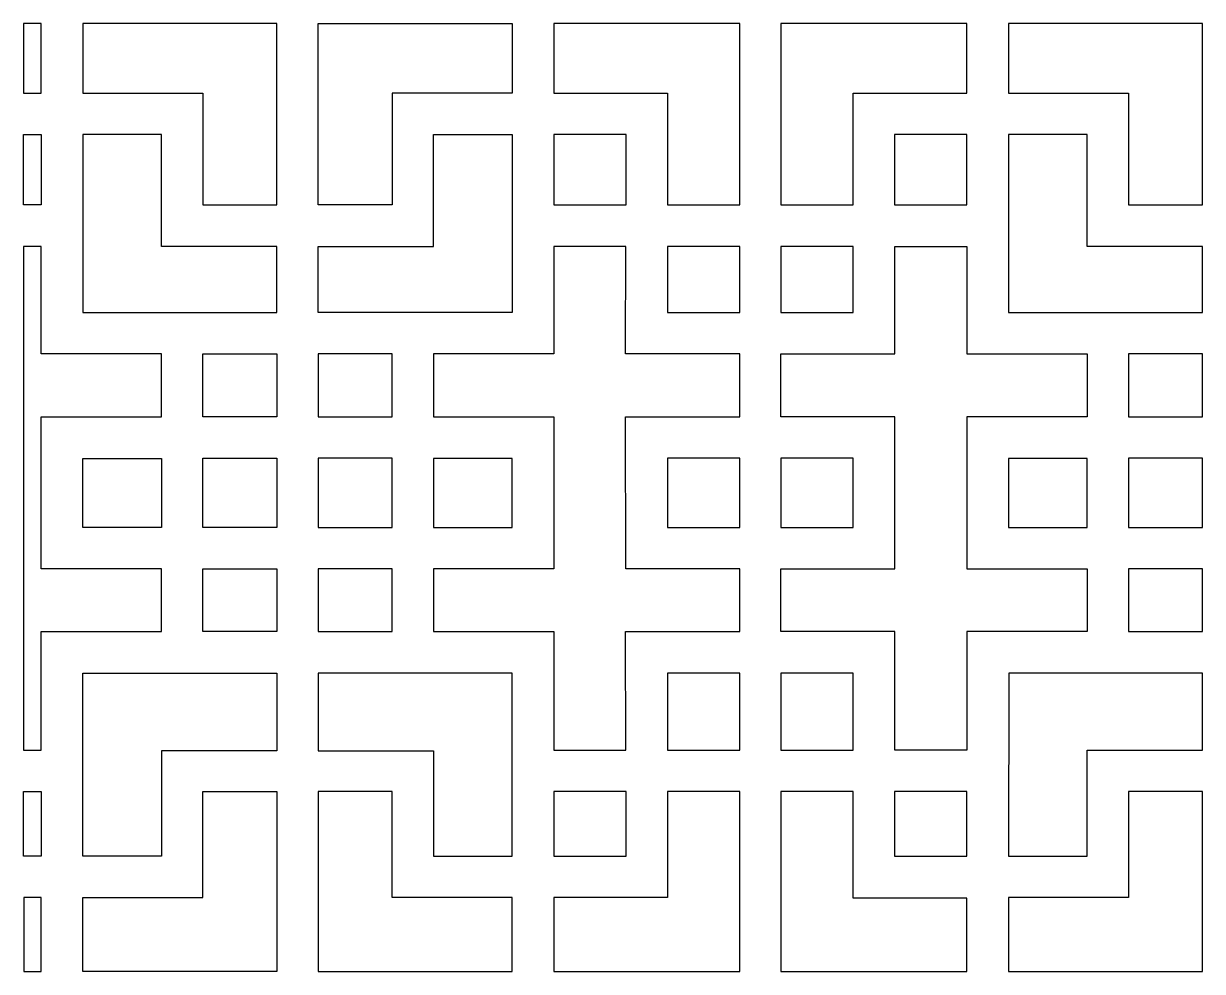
# Model space of a CAD drawing. Header units: centimetres. Extents: x -108 to 108, y -137 to 137.
# Drawn here: x -107.8 to -56.7, y -84.8 to -43.8 of the extents above; entities that cross this region are included whole.
import ezdxf

# ---------------------------------------------------------------- set-up
doc = ezdxf.new("R2010")
doc.units = ezdxf.units.CM
doc.header["$MEASUREMENT"] = 0
doc.layers.add('layer 1', color=7, linetype='Continuous')

msp = doc.modelspace()

# ---------------------------------------------------------------- linework, layer by layer
at = {"layer": 'layer 1', "color": 177}
for points, knots in [([(-107.82968, -43.77037), (-107.82968, -43.77037), (-107.06362, -43.77037), (-107.06362, -43.77037), (-107.06362, -43.77037), (-107.06362, -43.77037), (-107.06362, -46.78037), (-107.06362, -46.78037), (-107.06362, -46.78037), (-107.06362, -46.78037), (-107.82968, -46.78037), (-107.82968, -46.78037), (-107.82968, -46.78037), (-107.82968, -46.78037), (-107.82968, -43.77037), (-107.82968, -43.77037)], [0, 0, 0, 0, 0.2, 0.2, 0.2, 0.2, 0.4, 0.4, 0.4, 0.4, 0.6, 0.6, 0.6, 0.6, 1, 1, 1, 1]), ([(-96.85862, -43.77037), (-96.85862, -43.77037), (-96.85862, -51.62537), (-96.85862, -51.62537), (-96.85862, -51.62537), (-96.85862, -51.62537), (-100.05862, -51.62537), (-100.05862, -51.62537), (-100.05862, -51.62537), (-100.05862, -51.62537), (-100.05612, -46.78037), (-100.05612, -46.78037), (-100.05612, -46.78037), (-100.05612, -46.78037), (-105.26112, -46.78037), (-105.26112, -46.78037), (-105.26112, -46.78037), (-105.26112, -46.78037), (-105.26112, -43.77037), (-105.26112, -43.77037), (-105.26112, -43.77037), (-105.26112, -43.77037), (-96.85862, -43.77037), (-96.85862, -43.77037)], [0, 0, 0, 0, 0.14285714, 0.14285714, 0.14285714, 0.14285714, 0.28571429, 0.28571429, 0.28571429, 0.28571429, 0.42857143, 0.42857143, 0.42857143, 0.42857143, 0.57142857, 0.57142857, 0.57142857, 0.57142857, 0.71428571, 0.71428571, 0.71428571, 0.71428571, 1, 1, 1, 1]), ([(-95.05906, -43.77037), (-95.05906, -43.77037), (-95.05906, -51.62537), (-95.05906, -51.62537), (-95.05906, -51.62537), (-95.05906, -51.62537), (-91.85906, -51.62537), (-91.85906, -51.62537), (-91.85906, -51.62537), (-91.85906, -51.62537), (-91.86156, -46.78037), (-91.86156, -46.78037), (-91.86156, -46.78037), (-91.86156, -46.78037), (-86.65656, -46.78037), (-86.65656, -46.78037), (-86.65656, -46.78037), (-86.65656, -46.78037), (-86.65656, -43.77037), (-86.65656, -43.77037), (-86.65656, -43.77037), (-86.65656, -43.77037), (-95.05906, -43.77037), (-95.05906, -43.77037)], [0, 0, 0, 0, 0.14285714, 0.14285714, 0.14285714, 0.14285714, 0.28571429, 0.28571429, 0.28571429, 0.28571429, 0.42857143, 0.42857143, 0.42857143, 0.42857143, 0.57142857, 0.57142857, 0.57142857, 0.57142857, 0.71428571, 0.71428571, 0.71428571, 0.71428571, 1, 1, 1, 1]), ([(-76.79156, -43.77037), (-76.79156, -43.77037), (-76.79156, -51.62537), (-76.79156, -51.62537), (-76.79156, -51.62537), (-76.79156, -51.62537), (-79.92407, -51.62537), (-79.92407, -51.62537), (-79.92407, -51.62537), (-79.92407, -51.62537), (-79.92156, -46.78037), (-79.92156, -46.78037), (-79.92156, -46.78037), (-79.92156, -46.78037), (-84.85406, -46.78037), (-84.85406, -46.78037), (-84.85406, -46.78037), (-84.85406, -46.78037), (-84.85406, -43.77037), (-84.85406, -43.77037), (-84.85406, -43.77037), (-84.85406, -43.77037), (-76.79156, -43.77037), (-76.79156, -43.77037)], [0, 0, 0, 0, 0.14285714, 0.14285714, 0.14285714, 0.14285714, 0.28571429, 0.28571429, 0.28571429, 0.28571429, 0.42857143, 0.42857143, 0.42857143, 0.42857143, 0.57142857, 0.57142857, 0.57142857, 0.57142857, 0.71428571, 0.71428571, 0.71428571, 0.71428571, 1, 1, 1, 1]), ([(-71.88156, -46.78037), (-71.88156, -46.78037), (-71.88156, -51.62537), (-71.88156, -51.62537), (-71.88156, -51.62537), (-71.88156, -51.62537), (-75.01156, -51.62537), (-75.01156, -51.62537), (-75.01156, -51.62537), (-75.01156, -51.62537), (-75.01156, -43.77037), (-75.01156, -43.77037), (-75.01156, -43.77037), (-75.01156, -43.77037), (-66.94906, -43.77037), (-66.94906, -43.77037), (-66.94906, -43.77037), (-66.94906, -43.77037), (-66.94906, -46.78037), (-66.94906, -46.78037), (-66.94906, -46.78037), (-66.94906, -46.78037), (-71.88156, -46.78037), (-71.88156, -46.78037)], [0, 0, 0, 0, 0.14285714, 0.14285714, 0.14285714, 0.14285714, 0.28571429, 0.28571429, 0.28571429, 0.28571429, 0.42857143, 0.42857143, 0.42857143, 0.42857143, 0.57142857, 0.57142857, 0.57142857, 0.57142857, 0.71428571, 0.71428571, 0.71428571, 0.71428571, 1, 1, 1, 1]), ([(-56.74406, -51.62537), (-56.74406, -51.62537), (-59.94406, -51.62537), (-59.94406, -51.62537), (-59.94406, -51.62537), (-59.94406, -51.62537), (-59.94157, -46.78037), (-59.94157, -46.78037), (-59.94157, -46.78037), (-59.94157, -46.78037), (-65.14656, -46.78037), (-65.14656, -46.78037), (-65.14656, -46.78037), (-65.14656, -46.78037), (-65.14656, -43.77037), (-65.14656, -43.77037), (-65.14656, -43.77037), (-65.14656, -43.77037), (-56.74406, -43.77037), (-56.74406, -43.77037), (-56.74406, -43.77037), (-56.74406, -43.77037), (-56.74406, -51.62537), (-56.74406, -51.62537)], [0, 0, 0, 0, 0.14285714, 0.14285714, 0.14285714, 0.14285714, 0.28571429, 0.28571429, 0.28571429, 0.28571429, 0.42857143, 0.42857143, 0.42857143, 0.42857143, 0.57142857, 0.57142857, 0.57142857, 0.57142857, 0.71428571, 0.71428571, 0.71428571, 0.71428571, 1, 1, 1, 1]), ([(-107.82968, -51.62787), (-107.82968, -51.62787), (-107.06362, -51.62787), (-107.06362, -51.62787), (-107.06362, -51.62787), (-107.06362, -51.62787), (-107.06362, -48.58037), (-107.06362, -48.58037), (-107.06362, -48.58037), (-107.06362, -48.58037), (-107.82968, -48.58039), (-107.82968, -48.58039), (-107.82968, -48.58039), (-107.82968, -48.58039), (-107.82968, -51.62787), (-107.82968, -51.62787)], [0, 0, 0, 0, 0.2, 0.2, 0.2, 0.2, 0.4, 0.4, 0.4, 0.4, 0.6, 0.6, 0.6, 0.6, 1, 1, 1, 1]), ([(-101.85862, -53.42787), (-101.85862, -53.42787), (-96.85862, -53.42287), (-96.85862, -53.42287), (-96.85862, -53.42287), (-96.85862, -53.42287), (-96.85862, -56.28287), (-96.85862, -56.28287), (-96.85862, -56.28287), (-96.85862, -56.28287), (-105.26112, -56.28287), (-105.26112, -56.28287), (-105.26112, -56.28287), (-105.26112, -56.28287), (-105.26112, -48.58037), (-105.26112, -48.58037), (-105.26112, -48.58037), (-105.26112, -48.58037), (-101.85862, -48.58037), (-101.85862, -48.58037), (-101.85862, -48.58037), (-101.85862, -48.58037), (-101.85862, -53.42787), (-101.85862, -53.42787)], [0, 0, 0, 0, 0.14285714, 0.14285714, 0.14285714, 0.14285714, 0.28571429, 0.28571429, 0.28571429, 0.28571429, 0.42857143, 0.42857143, 0.42857143, 0.42857143, 0.57142857, 0.57142857, 0.57142857, 0.57142857, 0.71428571, 0.71428571, 0.71428571, 0.71428571, 1, 1, 1, 1]), ([(-90.05906, -53.42787), (-90.05906, -53.42787), (-95.05906, -53.42287), (-95.05906, -53.42287), (-95.05906, -53.42287), (-95.05906, -53.42287), (-95.05906, -56.28287), (-95.05906, -56.28287), (-95.05906, -56.28287), (-95.05906, -56.28287), (-86.65656, -56.28287), (-86.65656, -56.28287), (-86.65656, -56.28287), (-86.65656, -56.28287), (-86.65656, -48.58037), (-86.65656, -48.58037), (-86.65656, -48.58037), (-86.65656, -48.58037), (-90.05906, -48.58037), (-90.05906, -48.58037), (-90.05906, -48.58037), (-90.05906, -48.58037), (-90.05906, -53.42787), (-90.05906, -53.42787)], [0, 0, 0, 0, 0.14285714, 0.14285714, 0.14285714, 0.14285714, 0.28571429, 0.28571429, 0.28571429, 0.28571429, 0.42857143, 0.42857143, 0.42857143, 0.42857143, 0.57142857, 0.57142857, 0.57142857, 0.57142857, 0.71428571, 0.71428571, 0.71428571, 0.71428571, 1, 1, 1, 1]), ([(-81.72156, -51.62787), (-81.72156, -51.62787), (-84.85406, -51.62787), (-84.85406, -51.62787), (-84.85406, -51.62787), (-84.85406, -51.62787), (-84.85406, -48.58037), (-84.85406, -48.58037), (-84.85406, -48.58037), (-84.85406, -48.58037), (-81.72156, -48.58037), (-81.72156, -48.58037), (-81.72156, -48.58037), (-81.72156, -48.58037), (-81.72156, -51.62787), (-81.72156, -51.62787)], [0, 0, 0, 0, 0.2, 0.2, 0.2, 0.2, 0.4, 0.4, 0.4, 0.4, 0.6, 0.6, 0.6, 0.6, 1, 1, 1, 1]), ([(-66.94906, -51.62787), (-66.94906, -51.62787), (-70.08156, -51.62787), (-70.08156, -51.62787), (-70.08156, -51.62787), (-70.08156, -51.62787), (-70.08156, -48.58037), (-70.08156, -48.58037), (-70.08156, -48.58037), (-70.08156, -48.58037), (-66.94906, -48.58037), (-66.94906, -48.58037), (-66.94906, -48.58037), (-66.94906, -48.58037), (-66.94906, -51.62787), (-66.94906, -51.62787)], [0, 0, 0, 0, 0.2, 0.2, 0.2, 0.2, 0.4, 0.4, 0.4, 0.4, 0.6, 0.6, 0.6, 0.6, 1, 1, 1, 1]), ([(-61.74406, -53.42787), (-61.74406, -53.42787), (-56.74406, -53.42665), (-56.74406, -53.42665), (-56.74406, -53.42665), (-56.74406, -53.42665), (-56.74406, -56.28287), (-56.74406, -56.28287), (-56.74406, -56.28287), (-56.74406, -56.28287), (-65.14116, -56.28287), (-65.14116, -56.28287), (-65.14116, -56.28287), (-65.14116, -56.28287), (-65.14656, -48.58037), (-65.14656, -48.58037), (-65.14656, -48.58037), (-65.14656, -48.58037), (-61.74406, -48.58037), (-61.74406, -48.58037), (-61.74406, -48.58037), (-61.74406, -48.58037), (-61.74406, -53.42787), (-61.74406, -53.42787)], [0, 0, 0, 0, 0.14285714, 0.14285714, 0.14285714, 0.14285714, 0.28571429, 0.28571429, 0.28571429, 0.28571429, 0.42857143, 0.42857143, 0.42857143, 0.42857143, 0.57142857, 0.57142857, 0.57142857, 0.57142857, 0.71428571, 0.71428571, 0.71428571, 0.71428571, 1, 1, 1, 1]), ([(-107.82968, -53.42284), (-107.82968, -53.42284), (-107.06362, -53.42287), (-107.06362, -53.42287), (-107.06362, -53.42287), (-107.06362, -53.42287), (-107.06362, -58.08537), (-107.06362, -58.08537), (-107.06362, -58.08537), (-107.06362, -58.08537), (-101.85862, -58.08288), (-101.85862, -58.08288), (-101.85862, -58.08288), (-101.85862, -58.08288), (-101.85862, -60.80288), (-101.85862, -60.80288), (-101.85862, -60.80288), (-101.85862, -60.80288), (-107.06362, -60.80287), (-107.06362, -60.80287), (-107.06362, -60.80287), (-107.06362, -60.80287), (-107.06362, -67.39788), (-107.06362, -67.39788), (-107.06362, -67.39788), (-107.06362, -67.39788), (-101.85862, -67.39787), (-101.85862, -67.39787), (-101.85862, -67.39787), (-101.85862, -67.39787), (-101.85862, -70.11038), (-101.85862, -70.11038), (-101.85862, -70.11038), (-101.85862, -70.11038), (-107.06362, -70.11038), (-107.06362, -70.11038), (-107.06362, -70.11038), (-107.06362, -70.11038), (-107.06362, -75.24788), (-107.06362, -75.24788), (-107.06362, -75.24788), (-107.06362, -75.24788), (-107.82968, -75.24788), (-107.82968, -75.24788), (-107.82968, -75.24788), (-107.82968, -75.24788), (-107.82968, -53.42284), (-107.82968, -53.42284)], [0, 0, 0, 0, 0.07692308, 0.07692308, 0.07692308, 0.07692308, 0.15384615, 0.15384615, 0.15384615, 0.15384615, 0.23076923, 0.23076923, 0.23076923, 0.23076923, 0.30769231, 0.30769231, 0.30769231, 0.30769231, 0.38461538, 0.38461538, 0.38461538, 0.38461538, 0.46153846, 0.46153846, 0.46153846, 0.46153846, 0.53846154, 0.53846154, 0.53846154, 0.53846154, 0.61538462, 0.61538462, 0.61538462, 0.61538462, 0.69230769, 0.69230769, 0.69230769, 0.69230769, 0.76923077, 0.76923077, 0.76923077, 0.76923077, 0.84615385, 0.84615385, 0.84615385, 0.84615385, 1, 1, 1, 1]), ([(-81.73904, -60.80288), (-81.73904, -60.80288), (-81.72656, -67.39788), (-81.72656, -67.39788), (-81.72656, -67.39788), (-81.72656, -67.39788), (-76.79156, -67.39787), (-76.79156, -67.39787), (-76.79156, -67.39787), (-76.79156, -67.39787), (-76.79156, -70.11038), (-76.79156, -70.11038), (-76.79156, -70.11038), (-76.79156, -70.11038), (-81.73903, -70.11038), (-81.73903, -70.11038), (-81.73903, -70.11038), (-81.73903, -70.11038), (-81.72656, -75.24788), (-81.72656, -75.24788), (-81.72656, -75.24788), (-81.72656, -75.24788), (-84.85406, -75.24788), (-84.85406, -75.24788), (-84.85406, -75.24788), (-84.85406, -75.24788), (-84.85406, -70.11038), (-84.85406, -70.11038), (-84.85406, -70.11038), (-84.85406, -70.11038), (-90.05906, -70.11038), (-90.05906, -70.11038), (-90.05906, -70.11038), (-90.05906, -70.11038), (-90.05906, -67.39787), (-90.05906, -67.39787), (-90.05906, -67.39787), (-90.05906, -67.39787), (-84.85406, -67.39788), (-84.85406, -67.39788), (-84.85406, -67.39788), (-84.85406, -67.39788), (-84.85406, -60.80287), (-84.85406, -60.80287), (-84.85406, -60.80287), (-84.85406, -60.80287), (-90.05906, -60.80288), (-90.05906, -60.80288), (-90.05906, -60.80288), (-90.05906, -60.80288), (-90.05906, -58.08288), (-90.05906, -58.08288), (-90.05906, -58.08288), (-90.05906, -58.08288), (-84.85406, -58.08537), (-84.85406, -58.08537), (-84.85406, -58.08537), (-84.85406, -58.08537), (-84.85406, -53.42287), (-84.85406, -53.42287), (-84.85406, -53.42287), (-84.85406, -53.42287), (-81.72656, -53.42287), (-81.72656, -53.42287), (-81.72656, -53.42287), (-81.72656, -53.42287), (-81.73903, -58.08288), (-81.73903, -58.08288), (-81.73903, -58.08288), (-81.73903, -58.08288), (-76.79156, -58.08288), (-76.79156, -58.08288), (-76.79156, -58.08288), (-76.79156, -58.08288), (-76.79156, -60.80288), (-76.79156, -60.80288), (-76.79156, -60.80288), (-76.79156, -60.80288), (-81.73904, -60.80288), (-81.73904, -60.80288)], [0, 0, 0, 0, 0.04761905, 0.04761905, 0.04761905, 0.04761905, 0.0952381, 0.0952381, 0.0952381, 0.0952381, 0.14285714, 0.14285714, 0.14285714, 0.14285714, 0.19047619, 0.19047619, 0.19047619, 0.19047619, 0.23809524, 0.23809524, 0.23809524, 0.23809524, 0.28571429, 0.28571429, 0.28571429, 0.28571429, 0.33333333, 0.33333333, 0.33333333, 0.33333333, 0.38095238, 0.38095238, 0.38095238, 0.38095238, 0.42857143, 0.42857143, 0.42857143, 0.42857143, 0.47619048, 0.47619048, 0.47619048, 0.47619048, 0.52380952, 0.52380952, 0.52380952, 0.52380952, 0.57142857, 0.57142857, 0.57142857, 0.57142857, 0.61904762, 0.61904762, 0.61904762, 0.61904762, 0.66666667, 0.66666667, 0.66666667, 0.66666667, 0.71428571, 0.71428571, 0.71428571, 0.71428571, 0.76190476, 0.76190476, 0.76190476, 0.76190476, 0.80952381, 0.80952381, 0.80952381, 0.80952381, 0.85714286, 0.85714286, 0.85714286, 0.85714286, 0.9047619, 0.9047619, 0.9047619, 0.9047619, 1, 1, 1, 1]), ([(-76.79156, -56.28537), (-76.79156, -56.28537), (-79.92406, -56.28537), (-79.92406, -56.28537), (-79.92406, -56.28537), (-79.92406, -56.28537), (-79.92406, -53.42787), (-79.92406, -53.42787), (-79.92406, -53.42787), (-79.92406, -53.42787), (-76.79156, -53.42787), (-76.79156, -53.42787), (-76.79156, -53.42787), (-76.79156, -53.42787), (-76.79156, -56.28537), (-76.79156, -56.28537)], [0, 0, 0, 0, 0.2, 0.2, 0.2, 0.2, 0.4, 0.4, 0.4, 0.4, 0.6, 0.6, 0.6, 0.6, 1, 1, 1, 1]), ([(-66.94907, -67.39787), (-66.94907, -67.39787), (-66.94906, -60.80289), (-66.94906, -60.80289), (-66.94906, -60.80289), (-66.94906, -60.80289), (-61.74406, -60.80288), (-61.74406, -60.80288), (-61.74406, -60.80288), (-61.74406, -60.80288), (-61.74406, -58.08288), (-61.74406, -58.08288), (-61.74406, -58.08288), (-61.74406, -58.08288), (-66.94906, -58.08288), (-66.94906, -58.08288), (-66.94906, -58.08288), (-66.94906, -58.08288), (-66.94906, -53.42287), (-66.94906, -53.42287), (-66.94906, -53.42287), (-66.94906, -53.42287), (-70.07656, -53.42287), (-70.07656, -53.42287), (-70.07656, -53.42287), (-70.07656, -53.42287), (-70.07656, -58.08536), (-70.07656, -58.08536), (-70.07656, -58.08536), (-70.07656, -58.08536), (-75.01156, -58.08288), (-75.01156, -58.08288), (-75.01156, -58.08288), (-75.01156, -58.08288), (-75.01156, -60.80288), (-75.01156, -60.80288), (-75.01156, -60.80288), (-75.01156, -60.80288), (-70.07656, -60.80288), (-70.07656, -60.80288), (-70.07656, -60.80288), (-70.07656, -60.80288), (-70.07656, -67.39786), (-70.07656, -67.39786), (-70.07656, -67.39786), (-70.07656, -67.39786), (-75.01156, -67.39787), (-75.01156, -67.39787), (-75.01156, -67.39787), (-75.01156, -67.39787), (-75.01156, -70.11038), (-75.01156, -70.11038), (-75.01156, -70.11038), (-75.01156, -70.11038), (-70.07656, -70.11037), (-70.07656, -70.11037), (-70.07656, -70.11037), (-70.07656, -70.11037), (-70.07656, -75.24788), (-70.07656, -75.24788), (-70.07656, -75.24788), (-70.07656, -75.24788), (-66.94906, -75.24788), (-66.94906, -75.24788), (-66.94906, -75.24788), (-66.94906, -75.24788), (-66.94906, -70.11038), (-66.94906, -70.11038), (-66.94906, -70.11038), (-66.94906, -70.11038), (-61.74406, -70.11038), (-61.74406, -70.11038), (-61.74406, -70.11038), (-61.74406, -70.11038), (-61.74406, -67.39787), (-61.74406, -67.39787), (-61.74406, -67.39787), (-61.74406, -67.39787), (-66.94907, -67.39787), (-66.94907, -67.39787)], [0, 0, 0, 0, 0.04761905, 0.04761905, 0.04761905, 0.04761905, 0.0952381, 0.0952381, 0.0952381, 0.0952381, 0.14285714, 0.14285714, 0.14285714, 0.14285714, 0.19047619, 0.19047619, 0.19047619, 0.19047619, 0.23809524, 0.23809524, 0.23809524, 0.23809524, 0.28571429, 0.28571429, 0.28571429, 0.28571429, 0.33333333, 0.33333333, 0.33333333, 0.33333333, 0.38095238, 0.38095238, 0.38095238, 0.38095238, 0.42857143, 0.42857143, 0.42857143, 0.42857143, 0.47619048, 0.47619048, 0.47619048, 0.47619048, 0.52380952, 0.52380952, 0.52380952, 0.52380952, 0.57142857, 0.57142857, 0.57142857, 0.57142857, 0.61904762, 0.61904762, 0.61904762, 0.61904762, 0.66666667, 0.66666667, 0.66666667, 0.66666667, 0.71428571, 0.71428571, 0.71428571, 0.71428571, 0.76190476, 0.76190476, 0.76190476, 0.76190476, 0.80952381, 0.80952381, 0.80952381, 0.80952381, 0.85714286, 0.85714286, 0.85714286, 0.85714286, 0.9047619, 0.9047619, 0.9047619, 0.9047619, 1, 1, 1, 1]), ([(-71.88156, -56.28537), (-71.88156, -56.28537), (-75.01156, -56.28537), (-75.01156, -56.28537), (-75.01156, -56.28537), (-75.01156, -56.28537), (-75.01156, -53.42787), (-75.01156, -53.42787), (-75.01156, -53.42787), (-75.01156, -53.42787), (-71.88156, -53.42787), (-71.88156, -53.42787), (-71.88156, -53.42787), (-71.88156, -53.42787), (-71.88156, -56.28537), (-71.88156, -56.28537)], [0, 0, 0, 0, 0.2, 0.2, 0.2, 0.2, 0.4, 0.4, 0.4, 0.4, 0.6, 0.6, 0.6, 0.6, 1, 1, 1, 1]), ([(-100.05862, -60.80537), (-100.05862, -60.80537), (-96.85862, -60.80537), (-96.85862, -60.80537), (-96.85862, -60.80537), (-96.85862, -60.80537), (-96.85862, -58.08288), (-96.85862, -58.08288), (-96.85862, -58.08288), (-96.85862, -58.08288), (-100.05862, -58.08288), (-100.05862, -58.08288), (-100.05862, -58.08288), (-100.05862, -58.08288), (-100.05862, -60.80537), (-100.05862, -60.80537)], [0, 0, 0, 0, 0.2, 0.2, 0.2, 0.2, 0.4, 0.4, 0.4, 0.4, 0.6, 0.6, 0.6, 0.6, 1, 1, 1, 1]), ([(-91.85906, -60.80537), (-91.85906, -60.80537), (-95.05906, -60.80537), (-95.05906, -60.80537), (-95.05906, -60.80537), (-95.05906, -60.80537), (-95.05906, -58.08288), (-95.05906, -58.08288), (-95.05906, -58.08288), (-95.05906, -58.08288), (-91.85906, -58.08288), (-91.85906, -58.08288), (-91.85906, -58.08288), (-91.85906, -58.08288), (-91.85906, -60.80537), (-91.85906, -60.80537)], [0, 0, 0, 0, 0.2, 0.2, 0.2, 0.2, 0.4, 0.4, 0.4, 0.4, 0.6, 0.6, 0.6, 0.6, 1, 1, 1, 1]), ([(-56.74457, -60.80701), (-56.74457, -60.80701), (-59.94246, -60.80701), (-59.94246, -60.80701), (-59.94246, -60.80701), (-59.94246, -60.80701), (-59.94246, -58.08065), (-59.94246, -58.08065), (-59.94246, -58.08065), (-59.94246, -58.08065), (-56.74457, -58.08065), (-56.74457, -58.08065), (-56.74457, -58.08065), (-56.74457, -58.08065), (-56.74457, -60.80701), (-56.74457, -60.80701)], [0, 0, 0, 0, 0.2, 0.2, 0.2, 0.2, 0.4, 0.4, 0.4, 0.4, 0.6, 0.6, 0.6, 0.6, 1, 1, 1, 1]), ([(-105.26112, -65.59787), (-105.26112, -65.59787), (-101.85362, -65.59787), (-101.85362, -65.59787), (-101.85362, -65.59787), (-101.85362, -65.59787), (-101.85362, -62.60788), (-101.85362, -62.60788), (-101.85362, -62.60788), (-101.85362, -62.60788), (-105.26112, -62.60788), (-105.26112, -62.60788), (-105.26112, -62.60788), (-105.26112, -62.60788), (-105.26112, -65.59787), (-105.26112, -65.59787)], [0, 0, 0, 0, 0.2, 0.2, 0.2, 0.2, 0.4, 0.4, 0.4, 0.4, 0.6, 0.6, 0.6, 0.6, 1, 1, 1, 1]), ([(-100.05862, -65.59787), (-100.05862, -65.59787), (-96.85862, -65.59787), (-96.85862, -65.59787), (-96.85862, -65.59787), (-96.85862, -65.59787), (-96.85862, -62.60288), (-96.85862, -62.60288), (-96.85862, -62.60288), (-96.85862, -62.60288), (-100.05862, -62.60288), (-100.05862, -62.60288), (-100.05862, -62.60288), (-100.05862, -62.60288), (-100.05862, -65.59787), (-100.05862, -65.59787)], [0, 0, 0, 0, 0.2, 0.2, 0.2, 0.2, 0.4, 0.4, 0.4, 0.4, 0.6, 0.6, 0.6, 0.6, 1, 1, 1, 1]), ([(-91.85906, -65.59787), (-91.85906, -65.59787), (-95.05906, -65.59787), (-95.05906, -65.59787), (-95.05906, -65.59787), (-95.05906, -65.59787), (-95.05906, -62.60288), (-95.05906, -62.60288), (-95.05906, -62.60288), (-95.05906, -62.60288), (-91.85906, -62.60288), (-91.85906, -62.60288), (-91.85906, -62.60288), (-91.85906, -62.60288), (-91.85906, -65.59787), (-91.85906, -65.59787)], [0, 0, 0, 0, 0.2, 0.2, 0.2, 0.2, 0.4, 0.4, 0.4, 0.4, 0.6, 0.6, 0.6, 0.6, 1, 1, 1, 1]), ([(-86.65656, -65.59787), (-86.65656, -65.59787), (-90.06406, -65.59787), (-90.06406, -65.59787), (-90.06406, -65.59787), (-90.06406, -65.59787), (-90.06406, -62.60788), (-90.06406, -62.60788), (-90.06406, -62.60788), (-90.06406, -62.60788), (-86.65656, -62.60788), (-86.65656, -62.60788), (-86.65656, -62.60788), (-86.65656, -62.60788), (-86.65656, -65.59787), (-86.65656, -65.59787)], [0, 0, 0, 0, 0.2, 0.2, 0.2, 0.2, 0.4, 0.4, 0.4, 0.4, 0.6, 0.6, 0.6, 0.6, 1, 1, 1, 1]), ([(-76.79156, -65.60038), (-76.79156, -65.60038), (-79.92156, -65.60038), (-79.92156, -65.60038), (-79.92156, -65.60038), (-79.92156, -65.60038), (-79.92156, -62.60288), (-79.92156, -62.60288), (-79.92156, -62.60288), (-79.92156, -62.60288), (-76.79156, -62.60288), (-76.79156, -62.60288), (-76.79156, -62.60288), (-76.79156, -62.60288), (-76.79156, -65.60038), (-76.79156, -65.60038)], [0, 0, 0, 0, 0.2, 0.2, 0.2, 0.2, 0.4, 0.4, 0.4, 0.4, 0.6, 0.6, 0.6, 0.6, 1, 1, 1, 1]), ([(-71.88156, -65.60038), (-71.88156, -65.60038), (-75.01406, -65.60038), (-75.01406, -65.60038), (-75.01406, -65.60038), (-75.01406, -65.60038), (-75.01406, -62.60288), (-75.01406, -62.60288), (-75.01406, -62.60288), (-75.01406, -62.60288), (-71.88156, -62.60288), (-71.88156, -62.60288), (-71.88156, -62.60288), (-71.88156, -62.60288), (-71.88156, -65.60038), (-71.88156, -65.60038)], [0, 0, 0, 0, 0.2, 0.2, 0.2, 0.2, 0.4, 0.4, 0.4, 0.4, 0.6, 0.6, 0.6, 0.6, 1, 1, 1, 1]), ([(-61.73906, -65.59787), (-61.73906, -65.59787), (-65.14656, -65.59787), (-65.14656, -65.59787), (-65.14656, -65.59787), (-65.14656, -65.59787), (-65.14656, -62.60788), (-65.14656, -62.60788), (-65.14656, -62.60788), (-65.14656, -62.60788), (-61.73906, -62.60788), (-61.73906, -62.60788), (-61.73906, -62.60788), (-61.73906, -62.60788), (-61.73906, -65.59787), (-61.73906, -65.59787)], [0, 0, 0, 0, 0.2, 0.2, 0.2, 0.2, 0.4, 0.4, 0.4, 0.4, 0.6, 0.6, 0.6, 0.6, 1, 1, 1, 1]), ([(-56.74406, -65.59787), (-56.74406, -65.59787), (-59.94406, -65.59787), (-59.94406, -65.59787), (-59.94406, -65.59787), (-59.94406, -65.59787), (-59.94406, -62.60288), (-59.94406, -62.60288), (-59.94406, -62.60288), (-59.94406, -62.60288), (-56.74406, -62.60288), (-56.74406, -62.60288), (-56.74406, -62.60288), (-56.74406, -62.60288), (-56.74406, -65.59787), (-56.74406, -65.59787)], [0, 0, 0, 0, 0.2, 0.2, 0.2, 0.2, 0.4, 0.4, 0.4, 0.4, 0.6, 0.6, 0.6, 0.6, 1, 1, 1, 1]), ([(-100.05862, -70.11287), (-100.05862, -70.11287), (-96.85862, -70.11287), (-96.85862, -70.11287), (-96.85862, -70.11287), (-96.85862, -70.11287), (-96.85862, -67.39787), (-96.85862, -67.39787), (-96.85862, -67.39787), (-96.85862, -67.39787), (-100.05862, -67.39787), (-100.05862, -67.39787), (-100.05862, -67.39787), (-100.05862, -67.39787), (-100.05862, -70.11287), (-100.05862, -70.11287)], [0, 0, 0, 0, 0.2, 0.2, 0.2, 0.2, 0.4, 0.4, 0.4, 0.4, 0.6, 0.6, 0.6, 0.6, 1, 1, 1, 1]), ([(-91.85906, -70.11287), (-91.85906, -70.11287), (-95.05906, -70.11287), (-95.05906, -70.11287), (-95.05906, -70.11287), (-95.05906, -70.11287), (-95.05906, -67.39787), (-95.05906, -67.39787), (-95.05906, -67.39787), (-95.05906, -67.39787), (-91.85906, -67.39787), (-91.85906, -67.39787), (-91.85906, -67.39787), (-91.85906, -67.39787), (-91.85906, -70.11287), (-91.85906, -70.11287)], [0, 0, 0, 0, 0.2, 0.2, 0.2, 0.2, 0.4, 0.4, 0.4, 0.4, 0.6, 0.6, 0.6, 0.6, 1, 1, 1, 1]), ([(-56.74406, -70.11287), (-56.74406, -70.11287), (-59.94406, -70.11287), (-59.94406, -70.11287), (-59.94406, -70.11287), (-59.94406, -70.11287), (-59.94406, -67.39787), (-59.94406, -67.39787), (-59.94406, -67.39787), (-59.94406, -67.39787), (-56.74406, -67.39787), (-56.74406, -67.39787), (-56.74406, -67.39787), (-56.74406, -67.39787), (-56.74406, -70.11287), (-56.74406, -70.11287)], [0, 0, 0, 0, 0.2, 0.2, 0.2, 0.2, 0.4, 0.4, 0.4, 0.4, 0.6, 0.6, 0.6, 0.6, 1, 1, 1, 1]), ([(-105.26112, -71.91288), (-105.26112, -71.91288), (-105.26112, -79.83787), (-105.26112, -79.83787), (-105.26112, -79.83787), (-105.26112, -79.83787), (-101.85709, -79.83787), (-101.85709, -79.83787), (-101.85709, -79.83787), (-101.85709, -79.83787), (-101.85862, -75.28162), (-101.85862, -75.28162), (-101.85862, -75.28162), (-101.85862, -75.28162), (-96.85862, -75.28162), (-96.85862, -75.28162), (-96.85862, -75.28162), (-96.85862, -75.28162), (-96.85862, -71.91288), (-96.85862, -71.91288), (-96.85862, -71.91288), (-96.85862, -71.91288), (-105.26112, -71.91288), (-105.26112, -71.91288)], [0, 0, 0, 0, 0.14285714, 0.14285714, 0.14285714, 0.14285714, 0.28571429, 0.28571429, 0.28571429, 0.28571429, 0.42857143, 0.42857143, 0.42857143, 0.42857143, 0.57142857, 0.57142857, 0.57142857, 0.57142857, 0.71428571, 0.71428571, 0.71428571, 0.71428571, 1, 1, 1, 1]), ([(-86.65656, -71.91288), (-86.65656, -71.91288), (-86.65656, -79.83787), (-86.65656, -79.83787), (-86.65656, -79.83787), (-86.65656, -79.83787), (-90.06059, -79.83787), (-90.06059, -79.83787), (-90.06059, -79.83787), (-90.06059, -79.83787), (-90.05906, -75.28162), (-90.05906, -75.28162), (-90.05906, -75.28162), (-90.05906, -75.28162), (-95.05906, -75.28162), (-95.05906, -75.28162), (-95.05906, -75.28162), (-95.05906, -75.28162), (-95.05906, -71.91288), (-95.05906, -71.91288), (-95.05906, -71.91288), (-95.05906, -71.91288), (-86.65656, -71.91288), (-86.65656, -71.91288)], [0, 0, 0, 0, 0.14285714, 0.14285714, 0.14285714, 0.14285714, 0.28571429, 0.28571429, 0.28571429, 0.28571429, 0.42857143, 0.42857143, 0.42857143, 0.42857143, 0.57142857, 0.57142857, 0.57142857, 0.57142857, 0.71428571, 0.71428571, 0.71428571, 0.71428571, 1, 1, 1, 1]), ([(-76.79156, -75.24538), (-76.79156, -75.24538), (-79.92156, -75.24538), (-79.92156, -75.24538), (-79.92156, -75.24538), (-79.92156, -75.24538), (-79.92156, -71.91288), (-79.92156, -71.91288), (-79.92156, -71.91288), (-79.92156, -71.91288), (-76.79156, -71.91288), (-76.79156, -71.91288), (-76.79156, -71.91288), (-76.79156, -71.91288), (-76.79156, -75.24538), (-76.79156, -75.24538)], [0, 0, 0, 0, 0.2, 0.2, 0.2, 0.2, 0.4, 0.4, 0.4, 0.4, 0.6, 0.6, 0.6, 0.6, 1, 1, 1, 1]), ([(-71.88156, -75.24538), (-71.88156, -75.24538), (-75.01156, -75.24538), (-75.01156, -75.24538), (-75.01156, -75.24538), (-75.01156, -75.24538), (-75.01156, -71.91288), (-75.01156, -71.91288), (-75.01156, -71.91288), (-75.01156, -71.91288), (-71.88156, -71.91288), (-71.88156, -71.91288), (-71.88156, -71.91288), (-71.88156, -71.91288), (-71.88156, -75.24538), (-71.88156, -75.24538)], [0, 0, 0, 0, 0.2, 0.2, 0.2, 0.2, 0.4, 0.4, 0.4, 0.4, 0.6, 0.6, 0.6, 0.6, 1, 1, 1, 1]), ([(-65.13045, -71.91281), (-65.13045, -71.91281), (-56.74406, -71.91288), (-56.74406, -71.91288), (-56.74406, -71.91288), (-56.74406, -71.91288), (-56.74406, -75.24788), (-56.74406, -75.24788), (-56.74406, -75.24788), (-56.74406, -75.24788), (-61.74406, -75.24742), (-61.74406, -75.24742), (-61.74406, -75.24742), (-61.74406, -75.24742), (-61.74406, -79.83787), (-61.74406, -79.83787), (-61.74406, -79.83787), (-61.74406, -79.83787), (-65.14656, -79.83787), (-65.14656, -79.83787), (-65.14656, -79.83787), (-65.14656, -79.83787), (-65.13045, -71.91281), (-65.13045, -71.91281)], [0, 0, 0, 0, 0.14285714, 0.14285714, 0.14285714, 0.14285714, 0.28571429, 0.28571429, 0.28571429, 0.28571429, 0.42857143, 0.42857143, 0.42857143, 0.42857143, 0.57142857, 0.57142857, 0.57142857, 0.57142857, 0.71428571, 0.71428571, 0.71428571, 0.71428571, 1, 1, 1, 1]), ([(-107.82968, -79.83787), (-107.82968, -79.83787), (-107.06362, -79.83787), (-107.06362, -79.83787), (-107.06362, -79.83787), (-107.06362, -79.83787), (-107.06362, -77.04787), (-107.06362, -77.04787), (-107.06362, -77.04787), (-107.06362, -77.04787), (-107.82968, -77.04784), (-107.82968, -77.04784), (-107.82968, -77.04784), (-107.82968, -77.04784), (-107.82968, -79.83787), (-107.82968, -79.83787)], [0, 0, 0, 0, 0.2, 0.2, 0.2, 0.2, 0.4, 0.4, 0.4, 0.4, 0.6, 0.6, 0.6, 0.6, 1, 1, 1, 1]), ([(-96.85862, -84.83787), (-96.85862, -84.83787), (-96.85862, -77.04787), (-96.85862, -77.04787), (-96.85862, -77.04787), (-96.85862, -77.04787), (-100.05612, -77.04787), (-100.05612, -77.04787), (-100.05612, -77.04787), (-100.05612, -77.04787), (-100.05612, -81.63787), (-100.05612, -81.63787), (-100.05612, -81.63787), (-100.05612, -81.63787), (-105.26362, -81.63787), (-105.26362, -81.63787), (-105.26362, -81.63787), (-105.26362, -81.63787), (-105.26362, -84.83787), (-105.26362, -84.83787), (-105.26362, -84.83787), (-105.26362, -84.83787), (-96.85862, -84.83787), (-96.85862, -84.83787)], [0, 0, 0, 0, 0.14285714, 0.14285714, 0.14285714, 0.14285714, 0.28571429, 0.28571429, 0.28571429, 0.28571429, 0.42857143, 0.42857143, 0.42857143, 0.42857143, 0.57142857, 0.57142857, 0.57142857, 0.57142857, 0.71428571, 0.71428571, 0.71428571, 0.71428571, 1, 1, 1, 1]), ([(-95.05906, -84.83787), (-95.05906, -84.83787), (-95.05906, -77.04787), (-95.05906, -77.04787), (-95.05906, -77.04787), (-95.05906, -77.04787), (-91.86156, -77.04787), (-91.86156, -77.04787), (-91.86156, -77.04787), (-91.86156, -77.04787), (-91.86156, -81.63787), (-91.86156, -81.63787), (-91.86156, -81.63787), (-91.86156, -81.63787), (-86.65406, -81.63787), (-86.65406, -81.63787), (-86.65406, -81.63787), (-86.65406, -81.63787), (-86.65406, -84.83787), (-86.65406, -84.83787), (-86.65406, -84.83787), (-86.65406, -84.83787), (-95.05906, -84.83787), (-95.05906, -84.83787)], [0, 0, 0, 0, 0.14285714, 0.14285714, 0.14285714, 0.14285714, 0.28571429, 0.28571429, 0.28571429, 0.28571429, 0.42857143, 0.42857143, 0.42857143, 0.42857143, 0.57142857, 0.57142857, 0.57142857, 0.57142857, 0.71428571, 0.71428571, 0.71428571, 0.71428571, 1, 1, 1, 1]), ([(-84.85406, -84.83787), (-84.85406, -84.83787), (-84.85406, -81.63787), (-84.85406, -81.63787), (-84.85406, -81.63787), (-84.85406, -81.63787), (-79.92156, -81.63788), (-79.92156, -81.63788), (-79.92156, -81.63788), (-79.92156, -81.63788), (-79.92156, -77.04787), (-79.92156, -77.04787), (-79.92156, -77.04787), (-79.92156, -77.04787), (-76.79656, -77.04787), (-76.79656, -77.04787), (-76.79656, -77.04787), (-76.79656, -77.04787), (-76.79656, -84.83787), (-76.79656, -84.83787), (-76.79656, -84.83787), (-76.79656, -84.83787), (-84.85406, -84.83787), (-84.85406, -84.83787)], [0, 0, 0, 0, 0.14285714, 0.14285714, 0.14285714, 0.14285714, 0.28571429, 0.28571429, 0.28571429, 0.28571429, 0.42857143, 0.42857143, 0.42857143, 0.42857143, 0.57142857, 0.57142857, 0.57142857, 0.57142857, 0.71428571, 0.71428571, 0.71428571, 0.71428571, 1, 1, 1, 1]), ([(-81.72156, -79.83787), (-81.72156, -79.83787), (-84.85406, -79.83787), (-84.85406, -79.83787), (-84.85406, -79.83787), (-84.85406, -79.83787), (-84.85406, -77.04787), (-84.85406, -77.04787), (-84.85406, -77.04787), (-84.85406, -77.04787), (-81.72156, -77.04787), (-81.72156, -77.04787), (-81.72156, -77.04787), (-81.72156, -77.04787), (-81.72156, -79.83787), (-81.72156, -79.83787)], [0, 0, 0, 0, 0.2, 0.2, 0.2, 0.2, 0.4, 0.4, 0.4, 0.4, 0.6, 0.6, 0.6, 0.6, 1, 1, 1, 1]), ([(-71.88156, -81.66345), (-71.88156, -81.66345), (-66.94906, -81.66345), (-66.94906, -81.66345), (-66.94906, -81.66345), (-66.94906, -81.66345), (-66.94906, -84.83787), (-66.94906, -84.83787), (-66.94906, -84.83787), (-66.94906, -84.83787), (-75.00656, -84.83787), (-75.00656, -84.83787), (-75.00656, -84.83787), (-75.00656, -84.83787), (-75.00656, -77.04787), (-75.00656, -77.04787), (-75.00656, -77.04787), (-75.00656, -77.04787), (-71.88156, -77.04787), (-71.88156, -77.04787), (-71.88156, -77.04787), (-71.88156, -77.04787), (-71.88156, -81.66345), (-71.88156, -81.66345)], [0, 0, 0, 0, 0.14285714, 0.14285714, 0.14285714, 0.14285714, 0.28571429, 0.28571429, 0.28571429, 0.28571429, 0.42857143, 0.42857143, 0.42857143, 0.42857143, 0.57142857, 0.57142857, 0.57142857, 0.57142857, 0.71428571, 0.71428571, 0.71428571, 0.71428571, 1, 1, 1, 1]), ([(-66.94906, -79.83787), (-66.94906, -79.83787), (-70.08156, -79.83787), (-70.08156, -79.83787), (-70.08156, -79.83787), (-70.08156, -79.83787), (-70.08156, -77.04787), (-70.08156, -77.04787), (-70.08156, -77.04787), (-70.08156, -77.04787), (-66.94906, -77.04787), (-66.94906, -77.04787), (-66.94906, -77.04787), (-66.94906, -77.04787), (-66.94906, -79.83787), (-66.94906, -79.83787)], [0, 0, 0, 0, 0.2, 0.2, 0.2, 0.2, 0.4, 0.4, 0.4, 0.4, 0.6, 0.6, 0.6, 0.6, 1, 1, 1, 1]), ([(-59.94155, -81.63787), (-59.94155, -81.63787), (-59.94156, -77.04787), (-59.94156, -77.04787), (-59.94156, -77.04787), (-59.94156, -77.04787), (-56.74406, -77.04787), (-56.74406, -77.04787), (-56.74406, -77.04787), (-56.74406, -77.04787), (-56.74406, -84.83787), (-56.74406, -84.83787), (-56.74406, -84.83787), (-56.74406, -84.83787), (-65.14906, -84.83787), (-65.14906, -84.83787), (-65.14906, -84.83787), (-65.14906, -84.83787), (-65.14906, -81.63787), (-65.14906, -81.63787), (-65.14906, -81.63787), (-65.14906, -81.63787), (-59.94155, -81.63787), (-59.94155, -81.63787)], [0, 0, 0, 0, 0.14285714, 0.14285714, 0.14285714, 0.14285714, 0.28571429, 0.28571429, 0.28571429, 0.28571429, 0.42857143, 0.42857143, 0.42857143, 0.42857143, 0.57142857, 0.57142857, 0.57142857, 0.57142857, 0.71428571, 0.71428571, 0.71428571, 0.71428571, 1, 1, 1, 1]), ([(-107.81718, -81.63788), (-107.81718, -81.63788), (-107.06362, -81.63787), (-107.06362, -81.63787), (-107.06362, -81.63787), (-107.06362, -81.63787), (-107.06362, -84.83787), (-107.06362, -84.83787), (-107.06362, -84.83787), (-107.06362, -84.83787), (-107.81718, -84.83787), (-107.81718, -84.83787), (-107.81718, -84.83787), (-107.81718, -84.83787), (-107.81718, -81.63788), (-107.81718, -81.63788)], [0, 0, 0, 0, 0.2, 0.2, 0.2, 0.2, 0.4, 0.4, 0.4, 0.4, 0.6, 0.6, 0.6, 0.6, 1, 1, 1, 1])]:
    msp.add_open_spline(points, degree=3, knots=knots, dxfattribs=at)

doc.saveas('drawing.dxf')
